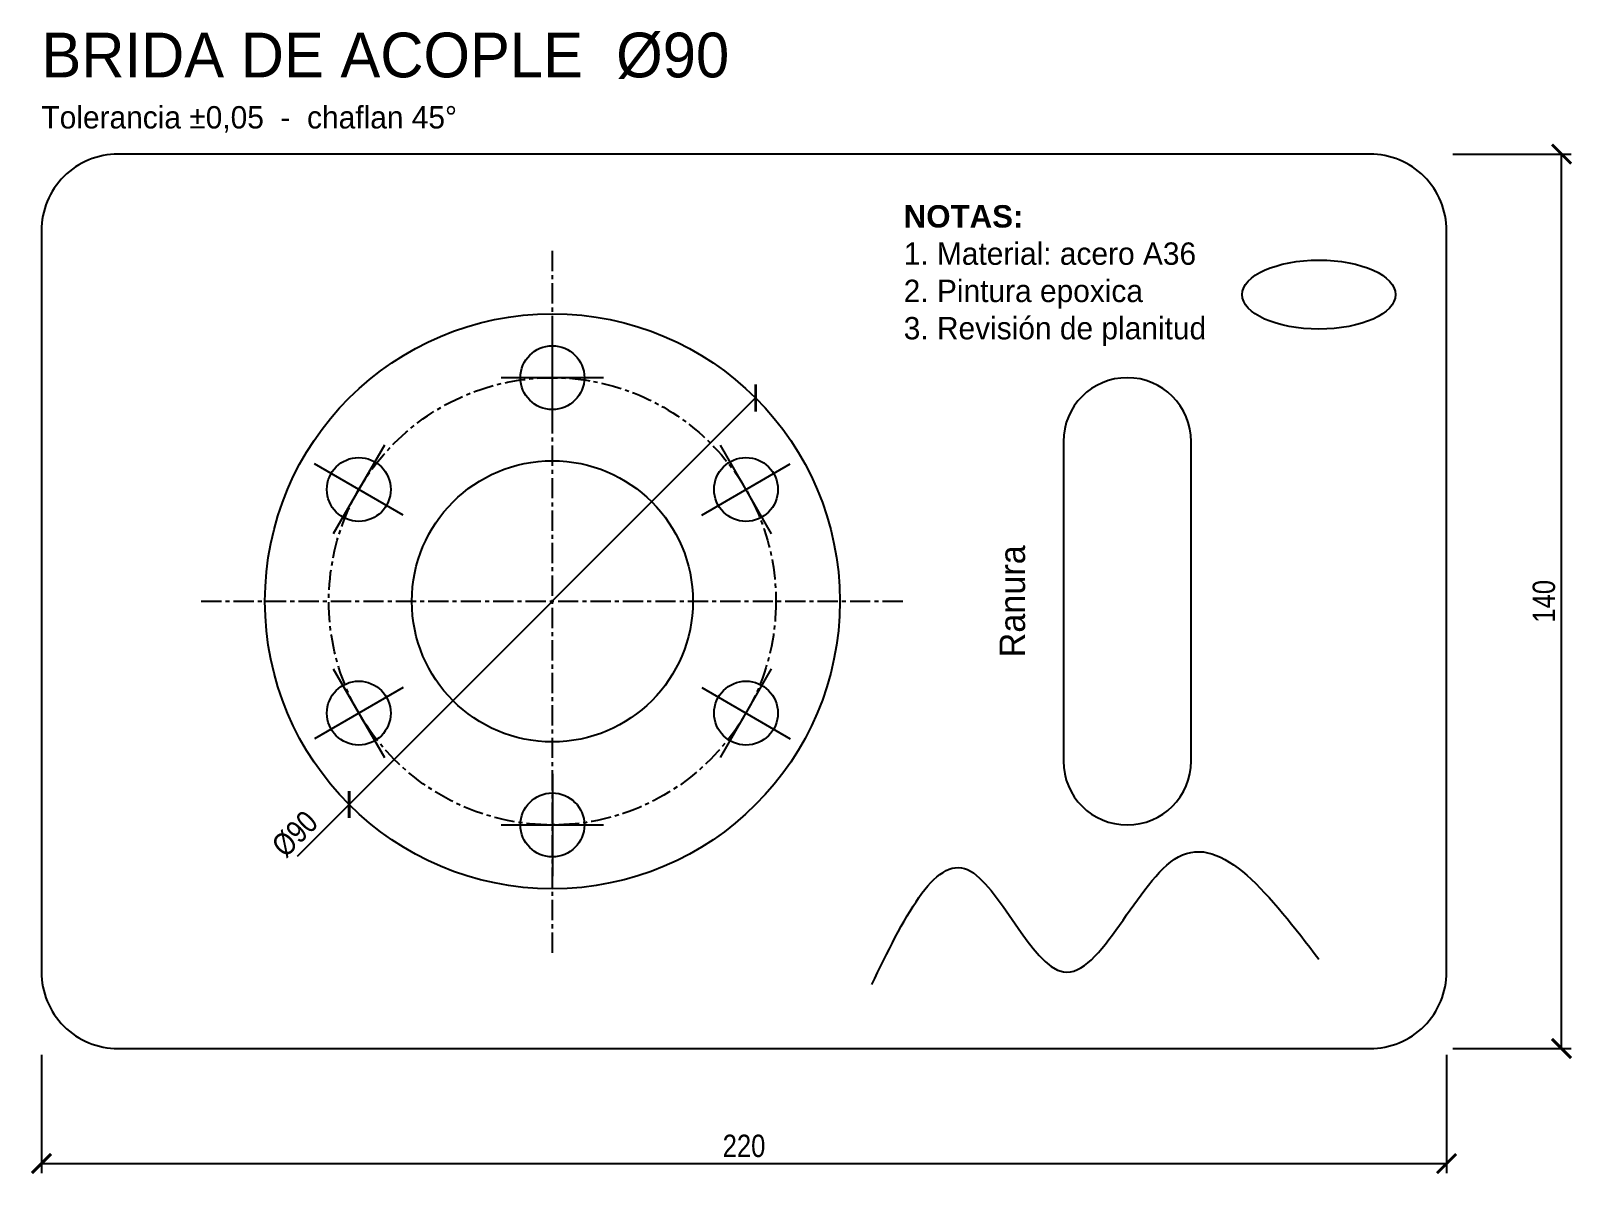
# Model space of a CAD drawing. Header units: millimetres. Extents: x -2 to 240, y -20 to 159.
import ezdxf
from ezdxf.enums import TextEntityAlignment as Align

# ---------------------------------------------------------------- set-up
doc = ezdxf.new("R2010")
doc.units = ezdxf.units.MM
doc.linetypes.add('CENTER', pattern=[5.08, 3.175, -0.635, 0.635, -0.635])
for name, color, linetype in [('CONTORNO', 7, 'Continuous'), ('COTAS', 3, 'Continuous'), ('EJES', 1, 'CENTER'), ('TEXTOS', 2, 'Continuous')]:
    doc.layers.add(name, color=color, linetype=linetype)
doc.styles.add('OpenSansCondensed-Light', font='OpenSansCondensed-Light.ttf')
doc.dimstyles.new('EZDXF', dxfattribs={"dimtxt": 0.25, "dimasz": 0.175, "dimexe": 0.375, "dimexo": 0.125, "dimgap": 0.1, "dimtad": 1, "dimlfac": 100, "dimzin": 12, "dimdsep": 46, "dimtxsty": 'OpenSansCondensed-Light', "dimblk": 'ARCHTICK', "dimcen": 2.5, "dimazin": 3, "dimtfac": 0.5, "dimtmove": 2, "dimatfit": 3})

# ---------------------------------------------------------------- blocks, each defined once
blk = doc.blocks.new('PERNO', base_point=(100, 100))
for p, q in [((100, 92), (100, 108)), ((92, 100), (108, 100))]:
    blk.add_line(p, q)
blk.add_circle((100, 100), 5)
blk = doc.blocks.new('_ARCHTICK')
at = {"color": 0, "linetype": 'BYBLOCK', "const_width": 0.15}
blk.add_lwpolyline([(-0.5, -0.5), (0.5, 0.5)], dxfattribs=at)

msp = doc.modelspace()

# ---------------------------------------------------------------- linework, layer by layer
at = {"layer": 'CONTORNO'}
for points in [[(12, 0), (208, 0, 0.414214), (220, 12), (220, 128, 0.414214), (208, 140), (12, 140, 0.414214), (0, 128), (0, 12, 0.414214)], [(160, 95), (160, 45, 1), (180, 45), (180, 95, 1)]]:
    msp.add_lwpolyline(points, format="xyb", close=True, dxfattribs=at)
for radius in [45, 22]:
    msp.add_circle((80, 70), radius, dxfattribs=at)
msp.add_ellipse((200, 118), major_axis=(12, 0), ratio=0.45, dxfattribs=at)
msp.add_spline([(130, 10), (145, 28), (160, 12), (178, 30), (200, 14)], degree=3, dxfattribs=at)
at = {"layer": 'EJES'}
for p, q in [((80, 15), (80, 125)), ((25, 70), (135, 70))]:
    msp.add_line(p, q, dxfattribs=at)
msp.add_circle((80, 70), 35, dxfattribs=at)

# ---------------------------------------------------------------- block references
at = {"layer": 'CONTORNO'}
for p, rotation in [((80, 105), 90), ((49.69, 87.5), 150), ((110.31, 87.5), 30), ((49.69, 52.5), 210), ((110.31, 52.5), 330), ((80, 35), 270)]:
    msp.add_blockref('PERNO', p, dxfattribs=dict(at, rotation=rotation))

# ---------------------------------------------------------------- texts
at = {"layer": 'TEXTOS'}
for s, height, p in [('BRIDA DE ACOPLE  %%c90', 7, (0, 152)), ('Tolerancia %%p0,05  -  chaflan 45%%d', 3.5, (0, 144))]:
    msp.add_text(s, height=height, dxfattribs=at).set_placement(p)
msp.add_text('Ranura', height=4, rotation=90, dxfattribs=at).set_placement((152, 70), align=Align.MIDDLE_CENTER)
at = {"layer": 'TEXTOS', "insert": (135, 132), "char_height": 3.5, "attachment_point": 1}
msp.add_mtext('{\\fArial|b1;NOTAS:}\\P1. Material: acero A36\\P2. Pintura epoxica\\P3. Revisión de planitud', dxfattribs=at)

# ---------------------------------------------------------------- dimensions: what is measured, and where the dimension line sits
at = {"layer": 'COTAS'}
msp.add_linear_dim(base=(238, 0), p1=(220, 0), p2=(220, 140), angle=90, dimstyle='EZDXF', override={"dimtxt": 3.5, "dimasz": 3, "dimexe": 1.5, "dimexo": 1, "dimgap": 1, "dimdec": 0, "dimlfac": 1}, dxfattribs=at).render()
msp.add_diameter_dim_2p(p1=(111.82, 101.82), p2=(48.18, 38.18), dimstyle='EZDXF', override={"dimtxt": 3.5, "dimasz": 3, "dimexe": 1.5, "dimexo": 1, "dimgap": 1, "dimdec": 0, "dimlfac": 1}, dxfattribs=at).render()
msp.add_linear_dim(base=(0, -18), p1=(0, 0), p2=(220, 0), dimstyle='EZDXF', override={"dimtxt": 3.5, "dimasz": 3, "dimexe": 1.5, "dimexo": 1, "dimgap": 1, "dimdec": 0, "dimlfac": 1}, dxfattribs=at).render()

doc.saveas('drawing.dxf')
